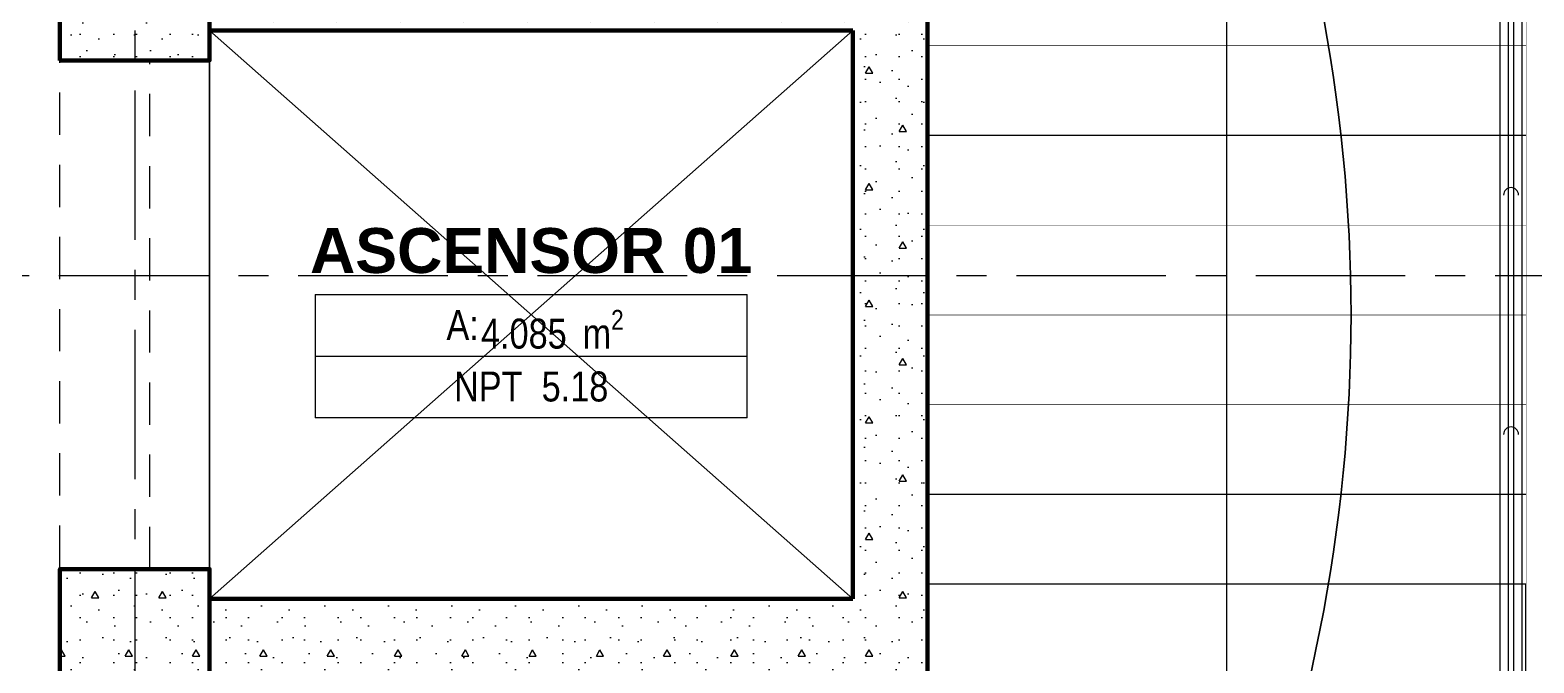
# Model space of a CAD drawing. Header units: inches. Extents: x -38 to 5698, y -33 to 92.
# Drawn here: x 115.47 to 120.5, y 22.39 to 24.5 of the extents above; entities that cross this region are included whole.
import ezdxf
from ezdxf.lldxf.tags import DXFTag

# ---------------------------------------------------------------- set-up
doc = ezdxf.new("R2010")
doc.units = ezdxf.units.IN
doc.header["$MEASUREMENT"] = 0
doc.set_wipeout_variables(frame=1)
for name, pattern in [('ACAD_ISO04W100', [30, 24, -3, 0, -3]), ('Hidden Line', [0.195611, 0.141111, -0.0545]), ('Punto & Raya', [0.65, 0.5, -0.075, 0, -0.075]), ('Raya Pequeña', [0.141111, 0.070556, -0.070556]), ('Wipeout_Contour', [1, 0, -1])]:
    doc.linetypes.add(name, pattern=pattern)
for name, color, linetype in [('02 _ ARQ _ ALB _ Ejes Generales', 7, 'Continuous'), ('02 _ ARQ _ ZON _ Espacio.3D', 7, 'Continuous'), ('08 _ STR _ EXT _ 06 Columnas', 7, 'Continuous'), ('08 _ STR _ EXT _ 07 Losa Aligerada', 7, 'Continuous'), ('08 _ STR _ EXT _ 09 Vigas', 7, 'Continuous'), ('08 _ STR _ EXT _ 11 Escaleras', 7, 'Continuous'), ('08 _ STR _ EXT _ 12 Ascensor', 7, 'Continuous'), ('Dibujo 2D - General', 7, 'Continuous'), ('Interior - Escaleras & Barandillas', 7, 'Continuous'), ('Marcador - Secciones', 251, 'Continuous')]:
    doc.layers.add(name, color=color, linetype=linetype)
doc.layers.add('ALUMBRADO_PVC', color=6, linetype='PVC1', lineweight=30)
doc.styles.add('Estilo_Generado_3', font='arial.ttf')
doc.styles.add('Estilo_Generado_8', font='arialbd.ttf')
doc.styles.add('Estilo_Generado_9', font='ARIALN.TTF')
doc.styles.add('{18b73a54-fa43-428c-adcb-c1c7bbdf2c84}', font='Simplex.shx')
tags = doc.linetypes.add('PVC1', pattern='A,1,-0.19772,["PVC",{18b73a54-fa43-428c-adcb-c1c7bbdf2c84},S=0.13,R=0,X=0,Y=-0.061851],-0.507647', length=1.705367).pattern_tags.tags
tags[6] = DXFTag(74, 10)
pattern_1 = [(0, (92.5, 3e-09), (0, 0.3897114), [0.024375, -0.200625]), (0, (92.6125, 0.19486), (0, 0.3897114), [0.024375, -0.200625]), (60, (92.5, 3e-09), (-0.3375, 0.1948557), [0.024375, -0.200625]), (60, (92.725, 3e-09), (-0.3375, 0.1948557), [0.024375, -0.200625]), (120, (92.5244, 3e-09), (0.3375, 0.1948557), [0.024375, -0.200625]), (120, (92.7494, 3e-09), (0.3375, 0.1948557), [0.024375, -0.200625]), (0, (92.500015, 0.0375), (0, 0.075), [0, -0.075, 0, -0.1125]), (45, (92.537515, 0.0375), (-0.05303301, 0.05303301), [0, -0.05625, 0, -0.09375])]

msp = doc.modelspace()

# ---------------------------------------------------------------- hatches: boundary and pattern name
at = {"layer": '08 _ STR _ EXT _ 06 Columnas', "linetype": 'Continuous', "lineweight": 9}
h = msp.add_hatch(dxfattribs=at)
h.set_pattern_fill('HORMIGÓN_EN_MASA_0002', style=0, pattern_type=2)
h.set_pattern_definition(pattern_1)
h.paths.add_polyline_path([(115.57, 24.4), (116.07, 24.4), (116.07, 24.85), (115.57, 24.85)])
h = msp.add_hatch(dxfattribs=at)
h.set_pattern_fill('HORMIGÓN_EN_MASA_0002', style=0, pattern_type=2)
h.set_pattern_definition(pattern_1)
h.paths.add_polyline_path([(115.57, 22.25), (116.07, 22.25), (116.07, 22.7), (115.57, 22.7)])
at = {"layer": '08 _ STR _ EXT _ 12 Ascensor', "linetype": 'Continuous', "lineweight": 9}
h = msp.add_hatch(dxfattribs=at)
h.set_pattern_fill('HORMIGÓN_EN_MASA_0002', style=0, pattern_type=2)
h.set_pattern_definition(pattern_1)
h.paths.add_polyline_path([(118.22, 24.75), (116.07, 24.75), (116.07, 24.5), (118.22, 24.5)])
h = msp.add_hatch(dxfattribs=at)
h.set_pattern_fill('HORMIGÓN_EN_MASA_0002', style=0, pattern_type=2)
h.set_pattern_definition(pattern_1)
h.paths.add_polyline_path([(118.22, 22.6), (116.07, 22.6), (116.07, 22.35), (118.22, 22.35)])

# ---------------------------------------------------------------- linework, layer by layer
at = {"layer": '02 _ ARQ _ ALB _ Ejes Generales', "color": 251, "linetype": 'Punto & Raya', "lineweight": 13}
msp.add_line((115.82, 45.9), (115.82, 2.05), dxfattribs=at)
at = {"layer": '02 _ ARQ _ ZON _ Espacio.3D', "color": 252, "linetype": 'Continuous', "lineweight": 13}
for p, q in [((116.4229, 23.6174), (116.4229, 23.2057)), ((116.4229, 23.6174), (117.8671, 23.6174)), ((117.8671, 23.2057), (117.8671, 23.6174)), ((116.4229, 23.4116), (117.8671, 23.4116)), ((117.8671, 23.2057), (116.4229, 23.2057))]:
    msp.add_line(p, q, dxfattribs=at)
at = {"layer": '02 _ ARQ _ ZON _ Espacio.3D', "color": 254, "linetype": 'Continuous', "lineweight": 0, "flags": 128}
msp.add_lwpolyline([(115.57, 24.85), (116.07, 24.85), (116.07, 26.75, -0.137976), (118.0251, 27.3), (131.82, 27.3, -1), (131.82, 19.8), (118.0251, 19.8, -0.137981), (116.07, 20.35), (116.07, 22.25), (115.57, 22.25), (115.57, 22.7), (116.07, 22.7), (116.07, 24.4), (115.57, 24.4)], format="xyb", close=True, dxfattribs=at)
at = {"layer": '02 _ ARQ _ ZON _ Espacio.3D', "color": 255, "linetype": 'Continuous', "lineweight": 0, "flags": 128}
msp.add_lwpolyline([(116.07, 22.6), (118.22, 22.6), (118.22, 24.5), (116.07, 24.5)], close=True, dxfattribs=at)
at = {"layer": '08 _ STR _ EXT _ 06 Columnas', "color": 7, "linetype": 'Continuous', "lineweight": 80, "flags": 128}
for points in [[(115.57, 24.4), (116.07, 24.4), (116.07, 24.85), (115.57, 24.85)], [(115.57, 22.25), (116.07, 22.25), (116.07, 22.7), (115.57, 22.7)]]:
    msp.add_lwpolyline(points, close=True, dxfattribs=at)
at = {"layer": '08 _ STR _ EXT _ 07 Losa Aligerada', "color": 254, "linetype": 'Continuous', "lineweight": 18, "flags": 128}
msp.add_lwpolyline([(118.0251, 19.8, -0.137981), (116.07, 20.35), (116.07, 22.3499), (116.07, 24.7499), (116.07, 26.75, -0.137981), (118.0251, 27.3), (131.82, 27.3, -1), (131.82, 19.8)], format="xyb", close=True, dxfattribs=at)
at = {"layer": '08 _ STR _ EXT _ 09 Vigas', "color": 251, "linetype": 'Hidden Line', "lineweight": 13}
for p, q in [((115.57, 17.4), (115.57, 29.7)), ((116.07, 17.4), (116.07, 29.7)), ((115.87, 22.7), (115.87, 24.4)), ((116.07, 24.4), (115.87, 24.4)), ((116.07, 22.7), (116.07, 24.4)), ((116.07, 22.7), (115.87, 22.7))]:
    msp.add_line(p, q, dxfattribs=at)
at = {"layer": '08 _ STR _ EXT _ 12 Ascensor', "color": 7, "linetype": 'Continuous', "lineweight": 80, "flags": 128}
for points in [[(116.07, 24.75), (116.07, 24.5)], [(116.07, 24.5), (118.22, 24.5)], [(118.22, 24.5), (118.22, 22.6)], [(118.22, 22.6), (116.07, 22.6)], [(116.07, 22.35), (116.07, 22.6)]]:
    msp.add_lwpolyline(points, dxfattribs=at)
at = {"layer": 'Dibujo 2D - General', "color": 252, "linetype": 'Continuous', "lineweight": 9}
for p, q in [((116.07, 22.6), (118.22, 24.5)), ((118.22, 22.6), (116.07, 24.5))]:
    msp.add_line(p, q, dxfattribs=at)

# ---------------------------------------------------------------- texts
at = {"layer": '02 _ ARQ _ ZON _ Espacio.3D', "color": 252, "lineweight": 25, "attachment_point": 2}
for s, insert, char_height, style in [('\\A1;{\\pqc;\\pt0;\\fArial|b1|i0|c0|p34;ASCENSOR 01}', (117.145, 23.8395), 0.15, 'Estilo_Generado_8'), ('\\A1;{\\pqc;\\pt0;\\fArial Narrow|b0|i0|c0|p34;A: }', (116.9159, 23.5656), 0.1, 'Estilo_Generado_9'), ('\\A1;{\\pqc;\\pt0,0.3;\\fArial Narrow|b0|i0|c0|p34;4.085\\fArial Narrow|b0|i0|c0|p34;\\A1{\\H.66x;\\S^  ;}\\fArial Narrow|b0|i0|c0|p34; m\\fArial Narrow|b0|i0|c0|p34;\\A1{\\H.66x;\\S2^  ;}}', (117.2156, 23.566), 0.1, 'Estilo_Generado_9'), ('\\A1;{\\pqc;\\pt0;\\fArial Narrow|b0|i0|c0|p34;NPT  5.18}', (117.145, 23.3601), 0.1, 'Estilo_Generado_9')]:
    msp.add_mtext(s, dxfattribs=dict(at, insert=insert, char_height=char_height, style=style))

# ---------------------------------------------------------------- next in the draw order: wipeouts: each hides what was drawn before it
at = {"color": 254, "linetype": 'Wipeout_Contour', "lineweight": 0, "ltscale": 3325.334741}
msp.add_wipeout([(118.47, 22.35), (120.47, 22.35), (120.47, 22.65), (118.47, 22.65)], dxfattribs=at).dxf.layer = '08 _ STR _ EXT _ 11 Escaleras'

# ---------------------------------------------------------------- next in the draw order: linework, layer by layer
at = {"layer": '08 _ STR _ EXT _ 11 Escaleras', "color": 161, "linetype": 'ACAD_ISO04W100', "lineweight": 13}
for p, q in [((118.47, 26.75), (118.47, 22.35)), ((120.47, 22.35), (120.47, 24.75)), ((120.47, 22.65), (118.47, 22.65))]:
    msp.add_line(p, q, dxfattribs=at)

# ---------------------------------------------------------------- next in the draw order: texts
at = {"layer": '08 _ STR _ EXT _ 11 Escaleras', "color": 161, "lineweight": 13, "insert": (120.2941, 22.4274), "char_height": 0.05, "attachment_point": 4, "style": 'Estilo_Generado_3'}
msp.add_mtext('\\A1;{\\pql;\\fArial|b0|i0|c0|p34;10}', dxfattribs=at)

# ---------------------------------------------------------------- next in the draw order: wipeouts: each hides what was drawn before it
at = {"color": 254, "linetype": 'Wipeout_Contour', "lineweight": 0, "ltscale": 3325.367434}
msp.add_wipeout([(120.47, 22.95), (118.47, 22.95), (118.47, 22.65), (120.47, 22.65)], dxfattribs=at).dxf.layer = '08 _ STR _ EXT _ 11 Escaleras'

# ---------------------------------------------------------------- next in the draw order: linework, layer by layer
at = {"layer": '08 _ STR _ EXT _ 11 Escaleras', "color": 161, "linetype": 'ACAD_ISO04W100', "lineweight": 13}
msp.add_line((120.47, 22.95), (118.47, 22.95), dxfattribs=at)

# ---------------------------------------------------------------- next in the draw order: texts
at = {"layer": '08 _ STR _ EXT _ 11 Escaleras', "color": 161, "lineweight": 13, "insert": (120.2991, 22.7279), "char_height": 0.05, "attachment_point": 4, "style": 'Estilo_Generado_3'}
msp.add_mtext('\\A1;{\\pql;\\fArial|b0|i0|c0|p34;11}', dxfattribs=at)

# ---------------------------------------------------------------- next in the draw order: wipeouts: each hides what was drawn before it
at = {"color": 254, "linetype": 'Wipeout_Contour', "lineweight": 0, "ltscale": 3325.40056}
msp.add_wipeout([(120.47, 23.25), (118.47, 23.25), (118.47, 22.95), (120.47, 22.95)], dxfattribs=at).dxf.layer = '08 _ STR _ EXT _ 11 Escaleras'

# ---------------------------------------------------------------- next in the draw order: linework, layer by layer
at = {"layer": '08 _ STR _ EXT _ 11 Escaleras', "color": 161, "linetype": 'ACAD_ISO04W100', "lineweight": 13}
msp.add_line((120.47, 23.25), (118.47, 23.25), dxfattribs=at)

# ---------------------------------------------------------------- next in the draw order: texts
at = {"layer": '08 _ STR _ EXT _ 11 Escaleras', "color": 161, "lineweight": 13, "insert": (120.2941, 23.0279), "char_height": 0.05, "attachment_point": 4, "style": 'Estilo_Generado_3'}
msp.add_mtext('\\A1;{\\pql;\\fArial|b0|i0|c0|p34;12}', dxfattribs=at)

# ---------------------------------------------------------------- next in the draw order: wipeouts: each hides what was drawn before it
at = {"color": 254, "linetype": 'Wipeout_Contour', "lineweight": 0, "ltscale": 3325.434119}
msp.add_wipeout([(120.47, 23.55), (118.47, 23.55), (118.47, 23.25), (120.47, 23.25)], dxfattribs=at).dxf.layer = '08 _ STR _ EXT _ 11 Escaleras'

# ---------------------------------------------------------------- next in the draw order: texts
at = {"layer": '08 _ STR _ EXT _ 11 Escaleras', "color": 161, "lineweight": 13, "insert": (120.2941, 23.3274), "char_height": 0.05, "attachment_point": 4, "style": 'Estilo_Generado_3'}
msp.add_mtext('\\A1;{\\pql;\\fArial|b0|i0|c0|p34;13}', dxfattribs=at)

# ---------------------------------------------------------------- next in the draw order: wipeouts: each hides what was drawn before it
at = {"color": 254, "linetype": 'Wipeout_Contour', "lineweight": 0, "ltscale": 3325.46811}
msp.add_wipeout([(120.47, 23.85), (118.47, 23.85), (118.47, 23.55), (120.47, 23.55)], dxfattribs=at).dxf.layer = '08 _ STR _ EXT _ 11 Escaleras'

# ---------------------------------------------------------------- next in the draw order: linework, layer by layer
at = {"layer": '08 _ STR _ EXT _ 11 Escaleras', "color": 161, "linetype": 'ACAD_ISO04W100', "lineweight": 13}
for p, q in [((120.47, 23.85), (118.47, 23.85)), ((118.47, 23.55), (120.47, 23.55))]:
    msp.add_line(p, q, dxfattribs=at)

# ---------------------------------------------------------------- next in the draw order: texts
at = {"layer": '08 _ STR _ EXT _ 11 Escaleras', "color": 161, "lineweight": 13, "insert": (120.2941, 23.6279), "char_height": 0.05, "attachment_point": 4, "style": 'Estilo_Generado_3'}
msp.add_mtext('\\A1;{\\pql;\\fArial|b0|i0|c0|p34;14}', dxfattribs=at)

# ---------------------------------------------------------------- next in the draw order: wipeouts: each hides what was drawn before it
at = {"color": 254, "linetype": 'Wipeout_Contour', "lineweight": 0, "ltscale": 3325.502534}
msp.add_wipeout([(120.47, 24.15), (118.47, 24.15), (118.47, 23.85), (120.47, 23.85)], dxfattribs=at).dxf.layer = '08 _ STR _ EXT _ 11 Escaleras'

# ---------------------------------------------------------------- next in the draw order: texts
at = {"layer": '08 _ STR _ EXT _ 11 Escaleras', "color": 161, "lineweight": 13, "insert": (120.2941, 23.9274), "char_height": 0.05, "attachment_point": 4, "style": 'Estilo_Generado_3'}
msp.add_mtext('\\A1;{\\pql;\\fArial|b0|i0|c0|p34;15}', dxfattribs=at)

# ---------------------------------------------------------------- next in the draw order: wipeouts: each hides what was drawn before it
at = {"color": 254, "linetype": 'Wipeout_Contour', "lineweight": 0, "ltscale": 3325.537391}
msp.add_wipeout([(120.47, 24.45), (118.47, 24.45), (118.47, 24.15), (120.47, 24.15)], dxfattribs=at).dxf.layer = '08 _ STR _ EXT _ 11 Escaleras'

# ---------------------------------------------------------------- next in the draw order: linework, layer by layer
at = {"layer": '08 _ STR _ EXT _ 11 Escaleras', "color": 161, "linetype": 'ACAD_ISO04W100', "lineweight": 13}
msp.add_line((118.47, 24.15), (120.47, 24.15), dxfattribs=at)

# ---------------------------------------------------------------- next in the draw order: texts
at = {"layer": '08 _ STR _ EXT _ 11 Escaleras', "color": 161, "lineweight": 13, "insert": (120.2941, 24.2274), "char_height": 0.05, "attachment_point": 4, "style": 'Estilo_Generado_3'}
msp.add_mtext('\\A1;{\\pql;\\fArial|b0|i0|c0|p34;16}', dxfattribs=at)

# ---------------------------------------------------------------- next in the draw order: wipeouts: each hides what was drawn before it
at = {"color": 254, "linetype": 'Wipeout_Contour', "lineweight": 0, "ltscale": 3325.572681}
msp.add_wipeout([(120.47, 24.75), (118.47, 24.75), (118.47, 24.45), (120.47, 24.45)], dxfattribs=at).dxf.layer = '08 _ STR _ EXT _ 11 Escaleras'

# ---------------------------------------------------------------- next in the draw order: linework, layer by layer
at = {"layer": '08 _ STR _ EXT _ 11 Escaleras', "color": 161, "linetype": 'ACAD_ISO04W100', "lineweight": 13}
for p, q in [((119.47, 22.35), (119.47, 24.75)), ((118.47, 24.45), (120.47, 24.45))]:
    msp.add_line(p, q, dxfattribs=at)

# ---------------------------------------------------------------- next in the draw order: wipeouts: each hides what was drawn before it
at = {"color": 254, "linetype": 'Wipeout_Contour', "lineweight": 0, "ltscale": 3325.454396}
msp.add_wipeout([(120.47, 24.75), (118.47, 24.75), (118.47, 22.35), (120.47, 22.35)], dxfattribs=at).dxf.layer = '08 _ STR _ EXT _ 11 Escaleras'

# ---------------------------------------------------------------- next in the draw order: linework, layer by layer
at = {"layer": '08 _ STR _ EXT _ 11 Escaleras', "color": 161, "linetype": 'Continuous', "lineweight": 13}
for p, q in [((118.47, 25.1897), (118.47, 22.35)), ((120.47, 22.35), (120.47, 24.75))]:
    msp.add_line(p, q, dxfattribs=at)
at = {"layer": '08 _ STR _ EXT _ 11 Escaleras', "color": 161, "linetype": 'Raya Pequeña', "lineweight": 13}
msp.add_line((118.47, 22.4897), (120.47, 22.4897), dxfattribs=at)

# ---------------------------------------------------------------- next in the draw order: wipeouts: each hides what was drawn before it
at = {"color": 254, "linetype": 'Wipeout_Contour', "lineweight": 0, "ltscale": 3325.334741}
msp.add_wipeout([(118.47, 22.65), (118.47, 22.35), (120.47, 22.35), (120.47, 22.65)], dxfattribs=at).dxf.layer = '08 _ STR _ EXT _ 11 Escaleras'

# ---------------------------------------------------------------- next in the draw order: hatches: boundary and pattern name
at = {"layer": '08 _ STR _ EXT _ 12 Ascensor', "linetype": 'Continuous', "lineweight": 9}
h = msp.add_hatch(dxfattribs=at)
h.set_pattern_fill('HORMIGÓN_EN_MASA_0002', style=0, pattern_type=2)
h.set_pattern_definition(pattern_1)
h.paths.add_polyline_path([(118.22, 22.6), (118.47, 22.35), (118.47, 22.6)])
h = msp.add_hatch(dxfattribs=at)
h.set_pattern_fill('HORMIGÓN_EN_MASA_0002', style=0, pattern_type=2)
h.set_pattern_definition(pattern_1)
h.paths.add_polyline_path([(118.22, 22.35), (118.47, 22.35), (118.22, 22.6)])

# ---------------------------------------------------------------- next in the draw order: linework, layer by layer
at = {"layer": '08 _ STR _ EXT _ 11 Escaleras', "color": 167, "linetype": 'Continuous', "lineweight": 18}
for p, q in [((118.47, 24.75), (118.47, 22.35)), ((120.47, 22.35), (120.47, 24.75))]:
    msp.add_line(p, q, dxfattribs=at)

# ---------------------------------------------------------------- next in the draw order: wipeouts: each hides what was drawn before it
at = {"color": 254, "linetype": 'Wipeout_Contour', "lineweight": 0, "ltscale": 3325.367434}
msp.add_wipeout([(120.47, 22.95), (118.47, 22.95), (118.47, 22.65), (120.47, 22.65)], dxfattribs=at).dxf.layer = '08 _ STR _ EXT _ 11 Escaleras'

# ---------------------------------------------------------------- next in the draw order: linework, layer by layer
at = {"layer": '08 _ STR _ EXT _ 11 Escaleras', "color": 167, "linetype": 'Continuous', "lineweight": 18}
msp.add_line((118.47, 22.65), (120.47, 22.65), dxfattribs=at)

# ---------------------------------------------------------------- next in the draw order: wipeouts: each hides what was drawn before it
at = {"color": 254, "linetype": 'Wipeout_Contour', "lineweight": 0, "ltscale": 3325.40056}
msp.add_wipeout([(120.47, 23.25), (118.47, 23.25), (118.47, 22.95), (120.47, 22.95)], dxfattribs=at).dxf.layer = '08 _ STR _ EXT _ 11 Escaleras'

# ---------------------------------------------------------------- next in the draw order: linework, layer by layer
at = {"layer": '08 _ STR _ EXT _ 11 Escaleras', "color": 167, "linetype": 'Continuous', "lineweight": 18}
for p, q in [((120.47, 23.25), (118.47, 23.25)), ((118.47, 22.95), (120.47, 22.95))]:
    msp.add_line(p, q, dxfattribs=at)
at = {"layer": 'Interior - Escaleras & Barandillas', "color": 161, "linetype": 'Continuous', "lineweight": 13, "flags": 128}
msp.add_lwpolyline([(120.445, 23.15, 1), (120.395, 23.15, 1)], format="xyb", dxfattribs=at)

# ---------------------------------------------------------------- next in the draw order: wipeouts: each hides what was drawn before it
at = {"color": 254, "linetype": 'Wipeout_Contour', "lineweight": 0, "ltscale": 3325.434119}
msp.add_wipeout([(120.47, 23.55), (118.47, 23.55), (118.47, 23.25), (120.47, 23.25)], dxfattribs=at).dxf.layer = '08 _ STR _ EXT _ 11 Escaleras'

# ---------------------------------------------------------------- next in the draw order: linework, layer by layer
at = {"layer": '08 _ STR _ EXT _ 11 Escaleras', "color": 167, "linetype": 'Continuous', "lineweight": 18}
msp.add_line((120.47, 23.55), (118.47, 23.55), dxfattribs=at)

# ---------------------------------------------------------------- next in the draw order: wipeouts: each hides what was drawn before it
at = {"color": 254, "linetype": 'Wipeout_Contour', "lineweight": 0, "ltscale": 3325.46811}
msp.add_wipeout([(120.47, 23.85), (118.47, 23.85), (118.47, 23.55), (120.47, 23.55)], dxfattribs=at).dxf.layer = '08 _ STR _ EXT _ 11 Escaleras'

# ---------------------------------------------------------------- next in the draw order: linework, layer by layer
at = {"layer": '08 _ STR _ EXT _ 11 Escaleras', "color": 167, "linetype": 'Continuous', "lineweight": 18}
msp.add_line((120.47, 23.85), (118.47, 23.85), dxfattribs=at)
at = {"layer": 'Marcador - Secciones', "color": 251, "linetype": 'Punto & Raya', "lineweight": 13}
msp.add_line((97.1666, 23.6815), (121.4526, 23.6815), dxfattribs=at)

# ---------------------------------------------------------------- next in the draw order: wipeouts: each hides what was drawn before it
at = {"color": 254, "linetype": 'Wipeout_Contour', "lineweight": 0, "ltscale": 3325.502534}
msp.add_wipeout([(120.47, 24.15), (118.47, 24.15), (118.47, 23.85), (120.47, 23.85)], dxfattribs=at).dxf.layer = '08 _ STR _ EXT _ 11 Escaleras'

# ---------------------------------------------------------------- next in the draw order: linework, layer by layer
at = {"layer": 'Interior - Escaleras & Barandillas', "color": 161, "linetype": 'Continuous', "lineweight": 13, "flags": 128}
msp.add_lwpolyline([(120.445, 23.95, 1), (120.395, 23.95, 1)], format="xyb", dxfattribs=at)

# ---------------------------------------------------------------- next in the draw order: wipeouts: each hides what was drawn before it
at = {"color": 254, "linetype": 'Wipeout_Contour', "lineweight": 0, "ltscale": 3325.537391}
msp.add_wipeout([(120.47, 24.45), (118.47, 24.45), (118.47, 24.15), (120.47, 24.15)], dxfattribs=at).dxf.layer = '08 _ STR _ EXT _ 11 Escaleras'

# ---------------------------------------------------------------- next in the draw order: linework, layer by layer
at = {"layer": '08 _ STR _ EXT _ 11 Escaleras', "color": 167, "linetype": 'Continuous', "lineweight": 18}
for p, q in [((120.47, 24.45), (118.47, 24.45)), ((118.47, 24.15), (120.47, 24.15))]:
    msp.add_line(p, q, dxfattribs=at)

# ---------------------------------------------------------------- next in the draw order: wipeouts: each hides what was drawn before it
at = {"color": 254, "linetype": 'Wipeout_Contour', "lineweight": 0, "ltscale": 3325.572681}
msp.add_wipeout([(120.47, 24.75), (118.47, 24.75), (118.47, 24.45), (120.47, 24.45)], dxfattribs=at).dxf.layer = '08 _ STR _ EXT _ 11 Escaleras'

# ---------------------------------------------------------------- next in the draw order: hatches: boundary and pattern name
at = {"layer": '08 _ STR _ EXT _ 12 Ascensor', "linetype": 'Continuous', "lineweight": 9}
h = msp.add_hatch(dxfattribs=at)
h.set_pattern_fill('HORMIGÓN_EN_MASA_0002', style=0, pattern_type=2)
h.set_pattern_definition(pattern_1)
h.paths.add_polyline_path([(118.22, 24.5), (118.47, 24.75), (118.22, 24.75)])
h = msp.add_hatch(dxfattribs=at)
h.set_pattern_fill('HORMIGÓN_EN_MASA_0002', style=0, pattern_type=2)
h.set_pattern_definition(pattern_1)
h.paths.add_polyline_path([(118.22, 24.5), (118.47, 24.5), (118.47, 24.75)])
h = msp.add_hatch(dxfattribs=at)
h.set_pattern_fill('HORMIGÓN_EN_MASA_0002', style=0, pattern_type=2)
h.set_pattern_definition(pattern_1)
h.paths.add_polyline_path([(118.22, 24.5), (118.22, 22.6), (118.47, 22.6), (118.47, 24.5)])

# ---------------------------------------------------------------- next in the draw order: linework, layer by layer
at = {"layer": '08 _ STR _ EXT _ 11 Escaleras', "color": 167, "linetype": 'Continuous', "lineweight": 18}
msp.add_line((119.47, 22.35), (119.47, 24.75), dxfattribs=at)
at = {"layer": '08 _ STR _ EXT _ 12 Ascensor', "color": 7, "linetype": 'Continuous', "lineweight": 80, "flags": 128}
msp.add_lwpolyline([(118.47, 22.35), (118.47, 24.75)], dxfattribs=at)
at = {"layer": 'ALUMBRADO_PVC', "linetype": 'PVC1', "ltscale": 0.4}
msp.add_arc((114.4806, 23.55), 5.4046, 337.3962, 22.6041, dxfattribs=at)
at = {"layer": 'Interior - Escaleras & Barandillas', "color": 161, "linetype": 'Continuous', "lineweight": 13}
for p, q in [((120.3825, 24.75), (120.3825, 22.35)), ((120.4102, 24.75), (120.4102, 22.35)), ((120.4297, 22.35), (120.4297, 24.75)), ((120.4575, 22.35), (120.4575, 24.75))]:
    msp.add_line(p, q, dxfattribs=at)

doc.saveas('drawing.dxf')
